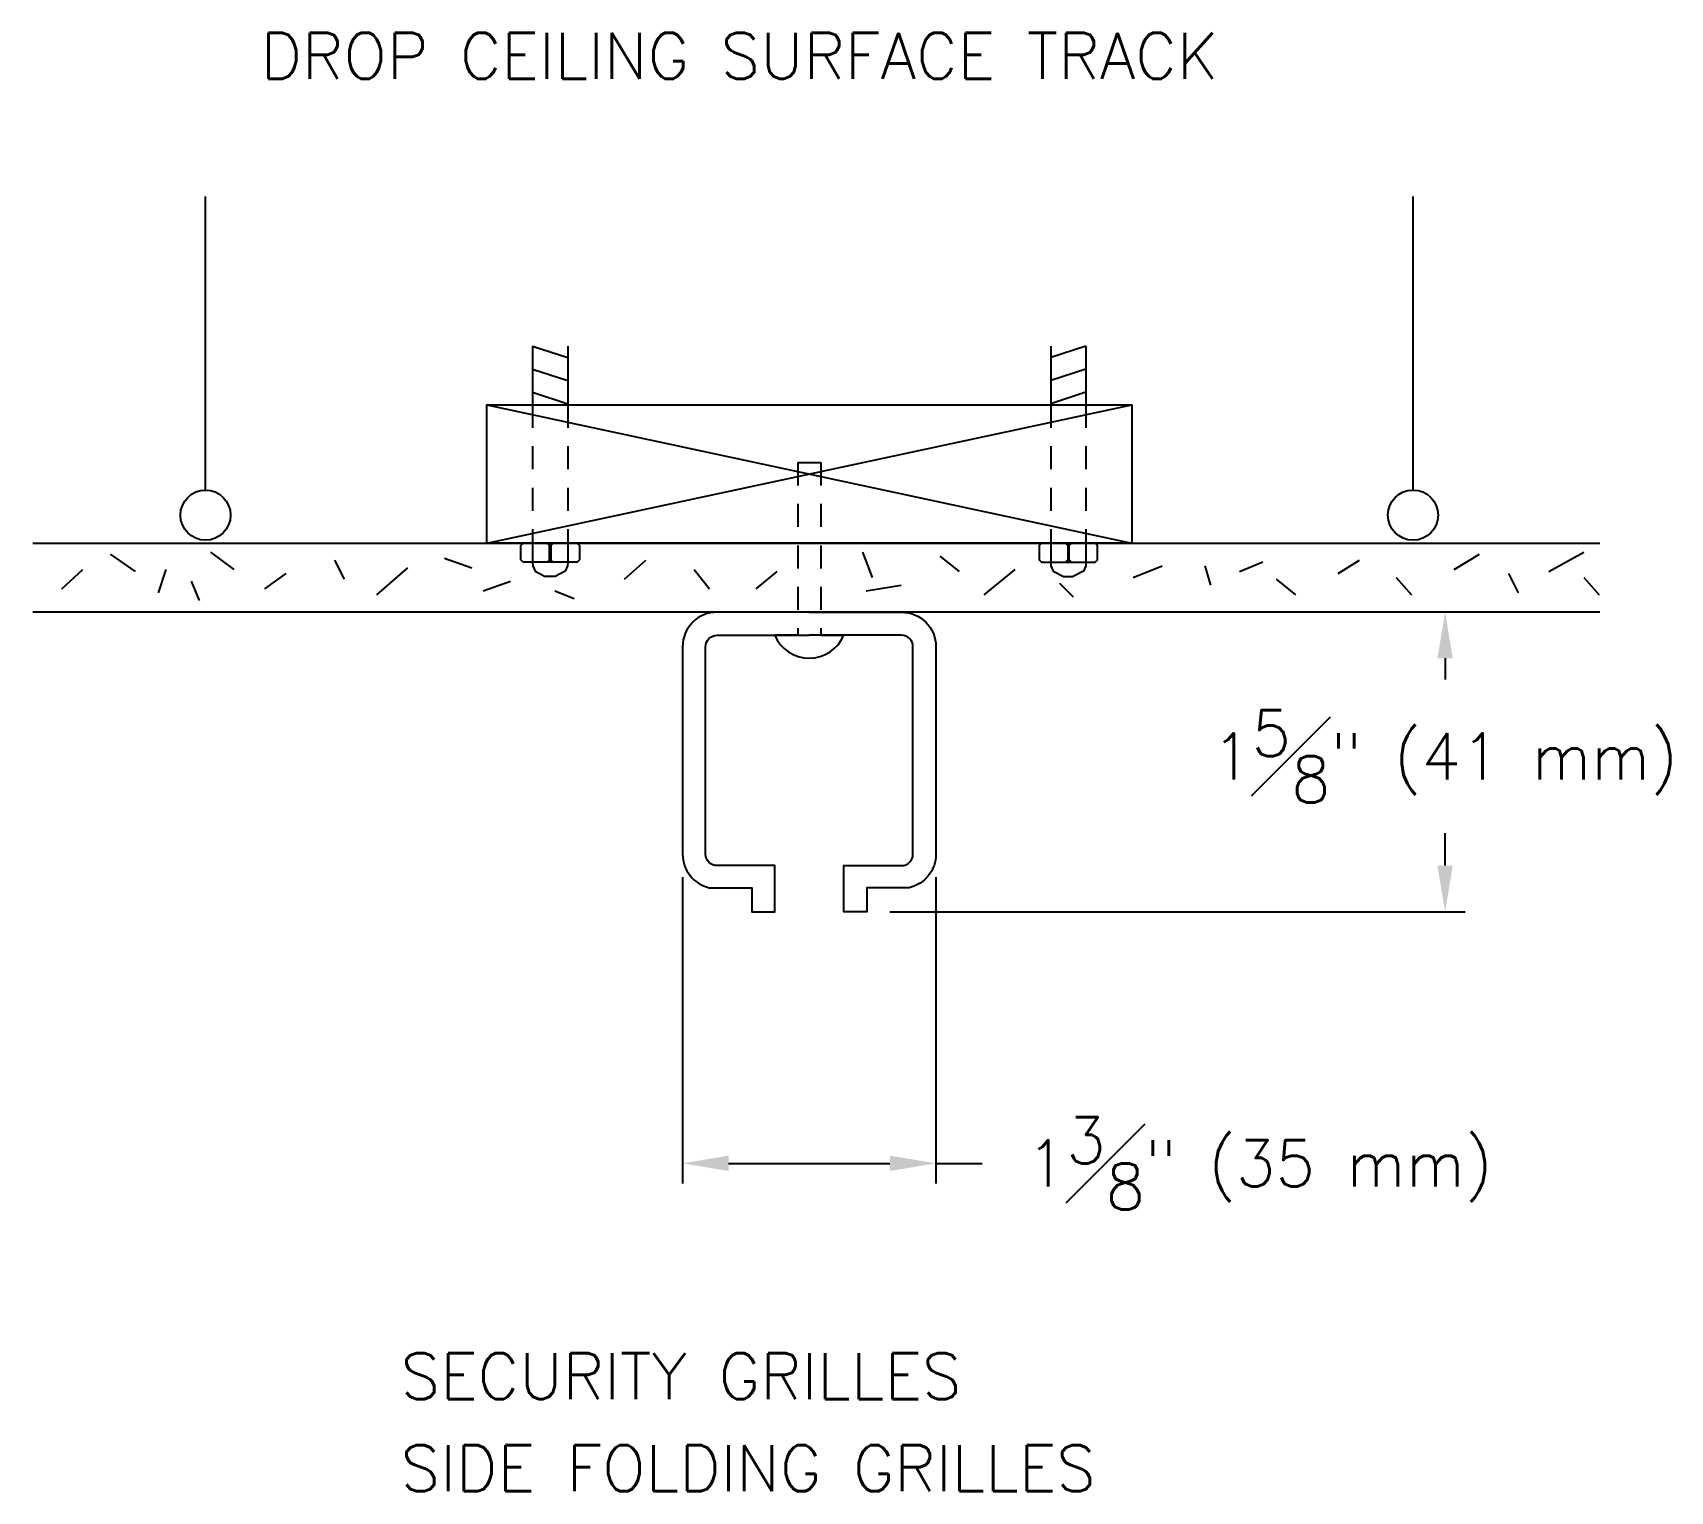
# Model space of a CAD drawing. Extents: x 0.01 to 8.89, y -1.61 to 6.3.
import ezdxf

# ---------------------------------------------------------------- set-up
doc = ezdxf.new("R2010")
doc.units = 0
doc.header["$MEASUREMENT"] = 0
doc.linetypes.add('HIDDEN2', pattern=[0.1875, 0.125, -0.0625])
doc.layers.get('DEFPOINTS').update_dxf_attribs({"linetype": 'CONTINUOUS'})
for name, color, linetype in [('R-ANNO-DIMS', 3, 'CONTINUOUS'), ('R-ANNO-TEXT', 6, 'CONTINUOUS'), ('R-SWTS-DET1', 1, 'CONTINUOUS'), ('R-SWTS-DET2', 4, 'CONTINUOUS'), ('R-SWTS-PAT1', 5, 'CONTINUOUS')]:
    doc.layers.add(name, color=color, linetype=linetype)
doc.styles.add('SWTSTEXT', font='romans.shx')
doc.dimstyles.new('SWTSARCH', dxfattribs={"dimscale": 2, "dimtxt": 0.125, "dimasz": 0.125, "dimexe": 0.054688, "dimexo": 0.0625, "dimgap": 0.0625, "dimtad": 0, "dimtih": 1, "dimtoh": 1, "dimdec": 4, "dimzin": 3, "dimdsep": 46, "dimlunit": 4, "dimtxsty": 'SWTSTEXT', "dimcen": 0.1875, "dimdle": 0.179688, "dimclrd": 256, "dimclre": 256, "dimclrt": 256, "dimaunit": 1, "dimadec": 0, "dimazin": 0, "dimtfac": 1, "dimtdec": 4, "dimtofl": 0, "dimtmove": 0, "dimatfit": 3, "dimfxl": 0, "dimfrac": 1, "dimtolj": 1, "dimtzin": 3, "dimarcsym": 0})

# ---------------------------------------------------------------- blocks, each defined once
blk = doc.blocks.new('*D6')
at = {"layer": 'DEFPOINTS', "color": 0, "linetype": 'Continuous'}
for p in [(3.5354, 1.8483, 0), (4.9104, 1.8483, 0), (4.9104, 0.1706)]:
    blk.add_point(p, dxfattribs=at)
at = {"layer": 'R-ANNO-DIMS', "linetype": 'Continuous', "lineweight": -2}
for p, q in [((3.5354, 1.7233), (3.5354, 0.0613)), ((4.9104, 1.7233), (4.9104, 0.0613)), ((3.7854, 0.1706), (4.6604, 0.1706)), ((4.9104, 0.1706), (5.1604, 0.1706))]:
    blk.add_line(p, q, dxfattribs=at)
at = {"layer": 'R-ANNO-DIMS', "linetype": 'Continuous'}
for points in [[(3.7854, 0.2123), (3.7854, 0.129), (3.5354, 0.1706)], [(4.6604, 0.2123), (4.6604, 0.129), (4.9104, 0.1706)]]:
    blk.add_solid(points, dxfattribs=at)
at = {"layer": 'R-ANNO-DIMS', "linetype": 'Continuous', "insert": (6.6663, 0.1706), "char_height": 0.25, "attachment_point": 5, "style": 'SWTSTEXT'}
blk.add_mtext('\\A1;1{\\H1.000000x;\\S3#8;}" (35 mm)', dxfattribs=at)
blk = doc.blocks.new('*D7')
at = {"layer": 'DEFPOINTS', "color": 0, "linetype": 'Continuous'}
for p in [(8.5112, 3.1608, 0), (4.5354, 1.5358, 0), (7.6726, 1.5358)]:
    blk.add_point(p, dxfattribs=at)
at = {"layer": 'R-ANNO-DIMS', "linetype": 'Continuous', "lineweight": -2}
for p, q in [((8.3862, 3.1608), (7.5633, 3.1608)), ((7.6726, 2.9108), (7.6726, 2.7956)), ((7.6726, 1.7858), (7.6726, 1.9623)), ((4.6604, 1.5358), (7.782, 1.5358))]:
    blk.add_line(p, q, dxfattribs=at)
at = {"layer": 'R-ANNO-DIMS', "linetype": 'Continuous'}
for points in [[(7.631, 2.9108), (7.7143, 2.9108), (7.6726, 3.1608)], [(7.631, 1.7858), (7.7143, 1.7858), (7.6726, 1.5358)]]:
    blk.add_solid(points, dxfattribs=at)
at = {"layer": 'R-ANNO-DIMS', "linetype": 'Continuous', "insert": (7.6726, 2.3789), "char_height": 0.25, "attachment_point": 5, "style": 'SWTSTEXT'}
blk.add_mtext('\\A1;1{\\H1.000000x;\\S5#8;}" (41 mm)', dxfattribs=at)
blk = doc.blocks.new('*U3')
at = {"layer": 'R-SWTS-DET2', "linetype": 'Continuous'}
for points in [[(5.6249, 3.5231, 0), (5.6451, 3.5358, 0), (5.6122, 3.5358, 0)], [(5.6451, 3.5358, 0), (5.6249, 3.5231, 0), (5.6323, 3.5231, 0)], [(5.6323, 3.5231, 0), (5.6249, 3.4452, 0), (5.6323, 3.4452, 0)], [(5.6249, 3.5231, 0), (5.6249, 3.4452, 0), (5.6323, 3.5231, 0)], [(5.6323, 3.4452, 0), (5.6122, 3.4324, 0), (5.6451, 3.4324, 0)], [(5.6249, 3.4452, 0), (5.6122, 3.4324, 0), (5.6323, 3.4452, 0)]]:
    blk.add_solid(points, dxfattribs=at)
blk = doc.blocks.new('*U2')
at = {"layer": 'R-SWTS-DET2', "linetype": 'Continuous', "extrusion": (0, 0, -1)}
for points in [[(-2.8208, 3.5231, 0), (-2.8006, 3.5358, 0), (-2.8335, 3.5358, 0)], [(-2.8006, 3.5358, 0), (-2.8208, 3.5231, 0), (-2.8134, 3.5231, 0)], [(-2.8134, 3.5231, 0), (-2.8208, 3.4452, 0), (-2.8134, 3.4452, 0)], [(-2.8208, 3.5231, 0), (-2.8208, 3.4452, 0), (-2.8134, 3.5231, 0)], [(-2.8134, 3.4452, 0), (-2.8335, 3.4324, 0), (-2.8006, 3.4324, 0)], [(-2.8208, 3.4452, 0), (-2.8335, 3.4324, 0), (-2.8134, 3.4452, 0)]]:
    blk.add_solid(points, dxfattribs=at)

msp = doc.modelspace()

# ---------------------------------------------------------------- linework, layer by layer
at = {"layer": 'R-SWTS-DET1'}
for p, q in [((0.94715, 3.82351, 0), (0.94715, 5.41672, 0)), ((7.49856, 3.82351, 0), (7.49856, 5.41672, 0))]:
    msp.add_line(p, q, dxfattribs=at)
at = {"layer": 'R-SWTS-DET1', "linetype": 'Continuous'}
for p, q in [((0.00987, 3.53583, 0), (8.51122, 3.53583, 0)), ((8.51122, 3.16083, 0), (0.00987, 3.16083, 0))]:
    msp.add_line(p, q, dxfattribs=at)
at = {"layer": 'R-SWTS-DET1', "linetype": 'Continuous', "flags": 128}
msp.add_lwpolyline([(2.47286, 3.53583), (2.47286, 4.28583), (5.97286, 4.28583), (5.97286, 3.53583)], close=True, dxfattribs=at)
for points in [[(2.47286, 3.53583), (5.97286, 4.28583)], [(2.47286, 4.28583), (5.97286, 3.53583)]]:
    msp.add_lwpolyline(points, dxfattribs=at)
for points in [[(4.22286, 3.16083), (3.72286, 3.16083, 0.4142136), (3.53536, 2.97333), (3.53536, 1.84833, 0.3483412), (3.68011, 1.66577), (3.91036, 1.66577), (3.91036, 1.53583), (4.03536, 1.53583), (4.03536, 1.78583), (3.72286, 1.78583, -0.4142136), (3.66036, 1.84833), (3.66036, 2.97333, -0.4142136), (3.72286, 3.03583), (4.22286, 3.03583)], [(4.22286, 3.16083), (4.72286, 3.16083, -0.4142136), (4.91036, 2.97333), (4.91036, 1.84833, -0.3483412), (4.7656, 1.66577), (4.53536, 1.66577), (4.53536, 1.53583), (4.41036, 1.53583), (4.41036, 1.78583), (4.72286, 1.78583, 0.4142136), (4.78536, 1.84833), (4.78536, 2.97333, 0.4142136), (4.72286, 3.03583), (4.22286, 3.03583)]]:
    msp.add_lwpolyline(points, format="xyb", dxfattribs=at)
at = {"layer": 'R-SWTS-DET1'}
for centre in [(0.94715, 3.68742, 0), (7.49856, 3.68742, 0)]:
    msp.add_circle(centre, 0.13608, dxfattribs=at)
at = {"layer": 'R-SWTS-DET2', "linetype": 'Continuous'}
for p, q in [((2.7216, 4.60422, 0), (2.91257, 4.54195, 0)), ((5.72411, 4.60422, 0), (5.53314, 4.54195, 0)), ((2.7216, 4.47922, 0), (2.91257, 4.41695, 0)), ((5.72411, 4.47922, 0), (5.53314, 4.41695, 0)), ((2.7216, 4.35422, 0), (2.91257, 4.29195, 0)), ((5.72411, 4.35422, 0), (5.53314, 4.29195, 0)), ((2.84352, 3.35478, 0), (2.79065, 3.35478, 0)), ((5.60219, 3.35478, 0), (5.65506, 3.35478, 0)), ((4.16036, 3.03583, 0), (4.03536, 3.03583, 0)), ((4.03536, 3.03583, 0), (4.03536, 3.03583, 0)), ((4.28536, 3.03583, 0), (4.41036, 3.03583, 0)), ((4.41036, 3.03583, 0), (4.41036, 3.03583, 0))]:
    msp.add_line(p, q, dxfattribs=at)
at = {"layer": 'R-SWTS-DET2', "linetype": 'HIDDEN2'}
for p, q in [((2.7216, 4.28583, 0), (2.7216, 3.53583, 0)), ((2.91257, 4.28583, 0), (2.91257, 3.53583, 0)), ((5.53314, 4.28583, 0), (5.53314, 3.53583, 0)), ((5.72411, 4.28583, 0), (5.72411, 3.53583, 0)), ((4.16036, 3.97333, 0), (4.28536, 3.97333, 0)), ((4.16036, 3.97333, 0), (4.16036, 3.03583, 0)), ((4.28536, 3.97333, 0), (4.28536, 3.03583, 0))]:
    msp.add_line(p, q, dxfattribs=at)
at = {"layer": 'R-SWTS-DET2', "flags": 128}
for points in [[(2.7216, 4.60422), (2.7216, 4.57992), (2.7216, 4.5129), (2.7216, 4.41195), (2.7216, 4.28583)], [(2.91257, 4.60422), (2.91257, 4.57992), (2.91257, 4.5129), (2.91257, 4.41195), (2.91257, 4.28583)], [(5.53314, 4.60422), (5.53314, 4.57992), (5.53314, 4.5129), (5.53314, 4.41195), (5.53314, 4.28583)], [(5.72411, 4.60422), (5.72411, 4.57992), (5.72411, 4.5129), (5.72411, 4.41195), (5.72411, 4.28583)], [(2.7216, 3.53583), (2.7216, 3.46776), (2.7216, 3.42979), (2.72264, 3.4119), (2.73527, 3.38271), (2.79065, 3.35478)], [(2.91257, 3.53583), (2.91257, 3.46776), (2.91257, 3.42979), (2.91153, 3.4119), (2.89889, 3.38271), (2.84352, 3.35478)], [(5.53314, 3.53583), (5.53314, 3.46776), (5.53314, 3.42979), (5.53418, 3.4119), (5.54682, 3.38271), (5.60219, 3.35478)], [(5.72411, 3.53583), (5.72411, 3.46776), (5.72411, 3.42979), (5.72307, 3.4119), (5.71044, 3.38271), (5.65506, 3.35478)]]:
    msp.add_lwpolyline(points, dxfattribs=at)
at = {"layer": 'R-SWTS-DET2', "extrusion": (0, 0, -1), "flags": 128}
for points in [[(-2.671, 3.43241), (-2.65825, 3.44518), (-2.65825, 3.52308), (-2.671, 3.53583), (-2.71665, 3.53583), (-2.81707, 3.53583), (-2.91749, 3.53583), (-2.96314, 3.53583), (-2.97589, 3.52308), (-2.97589, 3.44518), (-2.96314, 3.43241), (-2.91749, 3.43241), (-2.81707, 3.43241), (-2.71665, 3.43241)], [(-5.64509, 3.43241), (-5.63234, 3.44518), (-5.63234, 3.52308), (-5.64509, 3.53583), (-5.61219, 3.53583), (-5.62494, 3.52308), (-5.62494, 3.44518), (-5.61219, 3.43241)]]:
    msp.add_lwpolyline(points, close=True, dxfattribs=at)
at = {"layer": 'R-SWTS-DET2', "flags": 128}
for points in [[(2.80062, 3.43241), (2.81337, 3.44518), (2.81337, 3.52308), (2.80062, 3.53583), (2.83352, 3.53583), (2.82077, 3.52308), (2.82077, 3.44518), (2.83352, 3.43241)], [(5.77471, 3.43241), (5.78746, 3.44518), (5.78746, 3.52308), (5.77471, 3.53583), (5.72906, 3.53583), (5.62864, 3.53583), (5.52822, 3.53583), (5.48257, 3.53583), (5.46982, 3.52308), (5.46982, 3.44518), (5.48257, 3.43241), (5.52822, 3.43241), (5.62864, 3.43241), (5.72906, 3.43241)]]:
    msp.add_lwpolyline(points, close=True, dxfattribs=at)
at = {"layer": 'R-SWTS-DET2', "linetype": 'Continuous'}
msp.add_arc((4.22286, 3.11396, 0), 0.20313, 202.619865, 337.380135, dxfattribs=at)
at = {"layer": 'R-SWTS-PAT1', "linetype": 'Continuous'}
for p, q in [((0.42926, 3.47528), (0.56567, 3.38093)), ((0.9749, 3.48576), (1.10082, 3.39142)), ((4.51106, 3.48576), (4.56353, 3.34949)), ((7.72194, 3.39142), (7.85835, 3.47528)), ((8.2361, 3.38093), (8.42498, 3.48576)), ((0.16693, 3.28659), (0.28236, 3.39142)), ((0.69159, 3.26563), (0.73356, 3.39142)), ((1.64646, 3.44383), (1.69892, 3.339)), ((1.8773, 3.25515), (2.04519, 3.4019)), ((2.24456, 3.45431), (2.39146, 3.4019)), ((3.22042, 3.339), (3.33584, 3.44383)), ((3.59817, 3.39142), (3.68211, 3.28659)), ((3.93394, 3.28659), (4.04937, 3.38093)), ((4.93079, 3.46479), (5.03572, 3.38093)), ((5.17213, 3.25515), (5.34002, 3.39142)), ((5.98009, 3.34949), (6.13749, 3.41238)), ((6.36834, 3.41238), (6.39982, 3.30756)), ((6.55721, 3.38093), (6.68313, 3.43335)), ((7.09236, 3.37045), (7.20778, 3.44383)), ((0.86997, 3.32852), (0.91194, 3.2237)), ((1.26871, 3.28659), (1.38413, 3.37045)), ((2.45442, 3.27611), (2.60133, 3.32852)), ((4.53205, 3.27611), (4.72092, 3.30756)), ((5.58136, 3.31804), (5.65481, 3.24466)), ((6.75658, 3.339), (6.86151, 3.25515)), ((7.40715, 3.34949), (7.49109, 3.25515)), ((8.01575, 3.37045), (8.06821, 3.26563)), ((8.42498, 3.34949), (8.50892, 3.25515)), ((2.84267, 3.27611), (2.9476, 3.23418))]:
    msp.add_line(p, q, dxfattribs=at)

# ---------------------------------------------------------------- block references
at = {"layer": 'R-SWTS-DET2', "linetype": 'Continuous'}
for name in ['*U2', '*U3']:
    msp.add_blockref(name, (0, 0), dxfattribs=at)

# ---------------------------------------------------------------- texts
at = {"layer": 'R-ANNO-TEXT', "linetype": 'Continuous', "style": 'SWTSTEXT'}
for s, p in [('DROP CEILING SURFACE TRACK', (1.2454, 6.05421)), ('SECURITY GRILLES', (2.00616, -1.10829, 0)), ('SIDE FOLDING GRILLES', (2.00616, -1.60829, 0))]:
    msp.add_text(s, height=0.25, dxfattribs=at).set_placement(p)

# ---------------------------------------------------------------- dimensions: what is measured, and where the dimension line sits
at = {"layer": 'R-ANNO-DIMS', "linetype": 'Continuous'}
dim = msp.add_linear_dim(base=(7.67264, 1.53583), p1=(8.51122, 3.16083, 0), p2=(4.53536, 1.53583, 0), angle=90, text='<> (41 mm)', dimstyle='SWTSARCH', dxfattribs=at)
dim.commit()
dim.dimension.update_dxf_attribs({"geometry": '*D7', "text_midpoint": (7.67264, 2.37892), "dimtype": 160})
dim = msp.add_linear_dim(base=(4.91036, 0.17063), p1=(3.53536, 1.84833, 0), p2=(4.91036, 1.84833, 0), text='<> (35 mm)', dimstyle='SWTSARCH', dxfattribs=at)
dim.commit()
dim.dimension.update_dxf_attribs({"geometry": '*D6', "text_midpoint": (6.66631, 0.17063), "dimtype": 160})

doc.saveas('drawing.dxf')
